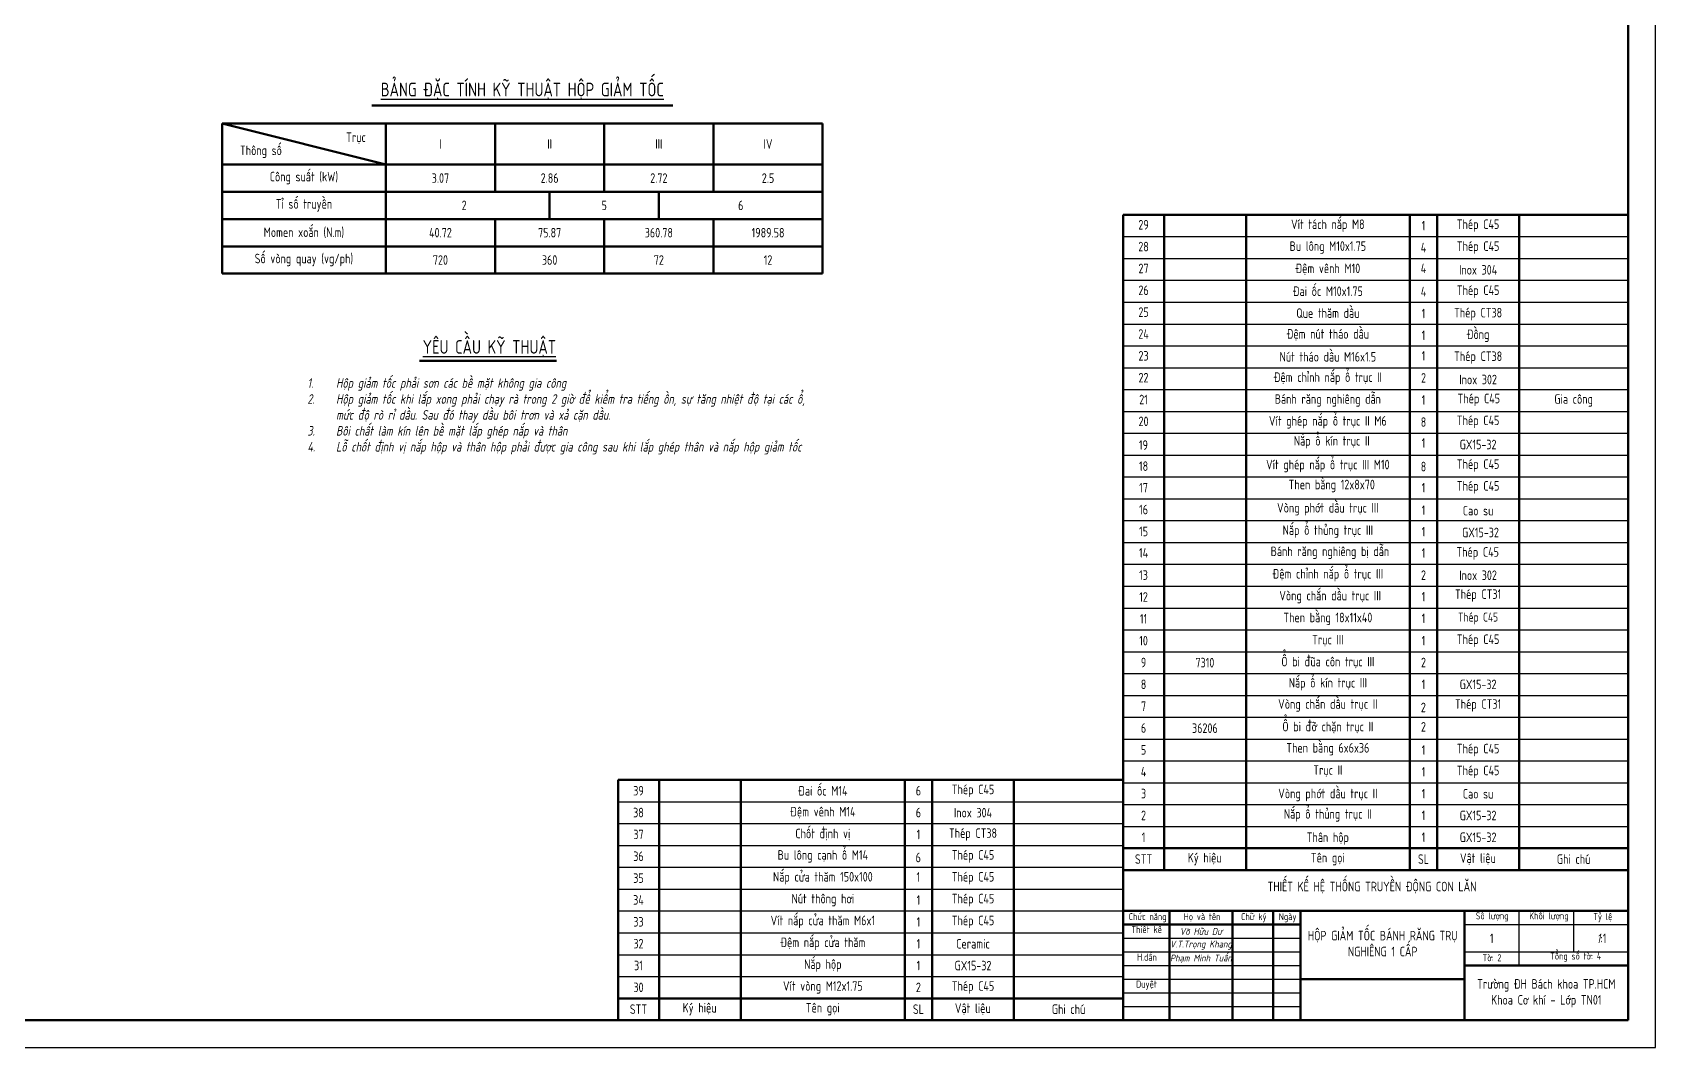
# Model space of a CAD drawing. Header units: millimetres. Extents: x -11122 to -2883, y -3177 to -1688.
# Drawn here: x -6360 to -5766, y -3177 to -2805 of the extents above; entities that cross this region are included whole.
import ezdxf

# ---------------------------------------------------------------- set-up
doc = ezdxf.new("R2010")
doc.units = ezdxf.units.MM
doc.header["$LTSCALE"] = 0.5
for name, color, linetype, lineweight in [('A.Net Dam Co Ban', 7, 'Continuous', 50), ('AM_0', 7, 'Continuous', 50), ('AM_4', 3, 'Continuous', 25), ('duong_dam', 7, 'Continuous', 50), ('duong_manh', 3, 'Continuous', 25), ('TEXT', 7, 'Continuous', 25)]:
    doc.layers.add(name, color=color, linetype=linetype, lineweight=lineweight)
doc.styles.get("Standard").update_dxf_attribs({"font": 'tcvn+7284-2003i.ttf', "width": 0.8, "height": 3.5})
doc.styles.add('TCVN', font='tcvn+7284-2003i.ttf', dxfattribs={"width": 0.8, "height": 3.5})

msp = doc.modelspace()

# ---------------------------------------------------------------- linework, layer by layer
at = {"layer": 'A.Net Dam Co Ban', "lineweight": 50}
for p, q in [((-5960.6, -3111.64), (-5960.6, -2871.64)), ((-6145.6, -3166.59), (-6145.6, -3078.59)), ((-5960.6, -3166.59), (-5960.6, -3111.75)), ((-6145.6, -3166.71), (-6145.6, -3166.59))]:
    msp.add_line(p, q, dxfattribs=at)
at = {"layer": 'AM_0'}
for p, q in [((-5775.6, -3166.59), (-5775.6, -2345.59)), ((-6235.82, -2831.68), (-6125.51, -2831.68)), ((-6290.67, -2838.2), (-6290.67, -2893.2)), ((-6290.67, -2838.2), (-6230.67, -2853.2)), ((-6070.67, -2838.2), (-6290.67, -2838.2)), ((-6230.67, -2893.2), (-6230.67, -2838.2)), ((-6190.67, -2838.2), (-6190.67, -2863.2)), ((-6150.67, -2838.2), (-6150.67, -2863.2)), ((-6110.67, -2838.2), (-6110.67, -2863.2)), ((-6070.67, -2838.2), (-6070.67, -2893.2)), ((-6290.67, -2853.2), (-6230.67, -2853.2)), ((-6230.67, -2853.2), (-6070.67, -2853.2)), ((-6290.67, -2863.2), (-6230.67, -2863.2)), ((-6230.67, -2863.2), (-6070.67, -2863.2)), ((-6110.67, -2863.2), (-6150.67, -2863.2)), ((-6130.67, -2863.2), (-6130.67, -2873.2)), ((-6290.67, -2873.2), (-6230.67, -2873.2)), ((-6230.67, -2873.2), (-6070.67, -2873.2)), ((-6190.67, -2873.2), (-6190.67, -2893.2)), ((-6150.67, -2873.2), (-6150.67, -2893.2)), ((-6110.67, -2873.2), (-6110.67, -2893.2)), ((-6290.67, -2883.2), (-6230.67, -2883.2)), ((-6230.67, -2883.2), (-6070.67, -2883.2)), ((-6290.67, -2893.2), (-6230.67, -2893.2)), ((-6230.67, -2893.2), (-6070.67, -2893.2)), ((-6218.34, -2925.18), (-6168.12, -2925.18)), ((-5775.6, -3146.59), (-5775.6, -3166.59)), ((-5775.6, -3166.59), (-6934.6, -3166.59))]:
    msp.add_line(p, q, dxfattribs=at)
at = {"layer": 'AM_0', "lineweight": 50}
msp.add_line((-6145.6, -3078.59), (-5960.6, -3078.59), dxfattribs=at)
at = {"layer": 'AM_4'}
for p, q in [((-5765.6, -3176.59), (-5765.6, -2335.59)), ((-6954.6, -3176.59), (-5765.6, -3176.59))]:
    msp.add_line(p, q, dxfattribs=at)
at = {"layer": 'AM_4', "lineweight": 25}
for p, q in [((-5960.6, -2879.64), (-5775.6, -2879.64)), ((-5960.6, -2887.64), (-5775.6, -2887.64)), ((-5960.6, -2895.64), (-5775.6, -2895.64)), ((-5960.6, -2903.64), (-5775.6, -2903.64)), ((-5960.6, -2911.64), (-5775.6, -2911.64)), ((-5960.6, -2919.64), (-5775.6, -2919.64)), ((-5960.6, -2927.64), (-5775.6, -2927.64)), ((-5960.6, -2935.64), (-5775.6, -2935.64)), ((-5960.6, -2943.64), (-5775.6, -2943.64)), ((-5960.6, -2951.64), (-5775.6, -2951.64)), ((-5960.6, -2959.64), (-5775.6, -2959.64)), ((-5960.6, -2967.64), (-5775.6, -2967.64)), ((-5960.6, -2975.64), (-5775.6, -2975.64)), ((-5960.6, -2983.64), (-5775.6, -2983.64)), ((-5960.6, -2991.64), (-5775.6, -2991.64)), ((-5960.6, -2999.64), (-5775.6, -2999.64)), ((-5960.6, -3007.64), (-5775.6, -3007.64)), ((-5960.6, -3015.64), (-5775.6, -3015.64)), ((-5960.6, -3023.64), (-5775.6, -3023.64)), ((-5960.6, -3031.64), (-5775.6, -3031.64)), ((-5960.6, -3039.64), (-5775.6, -3039.64)), ((-5960.6, -3047.64), (-5775.6, -3047.64)), ((-5960.6, -3055.64), (-5775.6, -3055.64)), ((-5960.6, -3063.64), (-5775.6, -3063.64)), ((-5960.6, -3071.64), (-5775.6, -3071.64)), ((-5960.6, -3079.64), (-5775.6, -3079.64)), ((-6145.6, -3086.59), (-5960.6, -3086.59)), ((-5960.6, -3087.64), (-5775.6, -3087.64)), ((-6145.6, -3094.59), (-5960.6, -3094.59)), ((-5960.6, -3095.64), (-5775.6, -3095.64)), ((-6145.6, -3102.59), (-5960.6, -3102.59)), ((-6145.6, -3110.59), (-5960.6, -3110.59)), ((-6145.6, -3118.59), (-5960.6, -3118.59)), ((-6145.6, -3126.59), (-5960.6, -3126.59)), ((-6145.6, -3134.59), (-5960.6, -3134.59)), ((-6145.6, -3142.59), (-5960.6, -3142.59)), ((-6145.6, -3150.59), (-5960.6, -3150.59))]:
    msp.add_line(p, q, dxfattribs=at)
at = {"layer": 'duong_dam'}
for p, q in [((-6170.67, -2863.2), (-6170.67, -2873.2)), ((-5945.66, -3103.64), (-5915.66, -3103.64)), ((-5915.66, -3103.64), (-5855.6, -3103.64)), ((-5855.6, -3103.64), (-5845.6, -3103.64)), ((-5845.6, -3103.64), (-5815.6, -3103.64)), ((-5815.6, -3103.64), (-5775.6, -3103.64)), ((-5960.6, -3166.59), (-5960.6, -3111.75)), ((-5960.6, -3126.59), (-5775.6, -3126.59)), ((-5943.6, -3166.59), (-5943.6, -3126.59)), ((-5920.6, -3166.59), (-5920.6, -3126.59)), ((-5905.6, -3166.59), (-5905.6, -3126.59)), ((-5895.6, -3166.59), (-5895.6, -3126.59)), ((-5835.6, -3166.59), (-5835.6, -3126.59)), ((-5960.6, -3131.59), (-5895.6, -3131.59)), ((-5835.6, -3146.59), (-5775.6, -3146.59)), ((-5895.6, -3151.59), (-5835.6, -3151.59)), ((-6130.66, -3158.59), (-6100.66, -3158.59)), ((-6100.66, -3158.59), (-6040.6, -3158.59)), ((-6040.6, -3158.59), (-6030.6, -3158.59)), ((-6030.6, -3158.59), (-6000.6, -3158.59)), ((-6000.6, -3158.59), (-5960.6, -3158.59)), ((-6145.6, -3166.71), (-6145.6, -3166.59))]:
    msp.add_line(p, q, dxfattribs=at)
at = {"layer": 'duong_dam', "lineweight": 50}
for p, q in [((-5960.6, -2871.64), (-5775.6, -2871.64)), ((-5945.6, -2871.64), (-5945.6, -3111.64)), ((-5915.6, -2871.64), (-5915.6, -3111.64)), ((-5855.6, -2871.64), (-5855.6, -3111.64)), ((-5845.6, -2871.64), (-5845.6, -3111.64)), ((-5815.6, -3111.64), (-5815.6, -2871.64)), ((-6130.6, -3078.59), (-6130.6, -3166.59)), ((-6100.6, -3078.59), (-6100.6, -3166.59)), ((-6040.6, -3078.59), (-6040.6, -3166.59)), ((-6030.6, -3078.59), (-6030.6, -3166.59)), ((-6000.6, -3166.59), (-6000.6, -3078.59)), ((-5960.6, -3103.64), (-5945.66, -3103.64)), ((-5960.6, -3111.64), (-5775.6, -3111.64)), ((-6145.6, -3158.59), (-6130.66, -3158.59)), ((-6145.6, -3166.59), (-5960.6, -3166.59))]:
    msp.add_line(p, q, dxfattribs=at)
at = {"layer": 'duong_manh'}
for p, q in [((-5815.6, -3146.59), (-5815.6, -3126.59)), ((-5795.6, -3126.59), (-5795.6, -3141.59)), ((-5835.6, -3131.59), (-5775.6, -3131.59)), ((-5835.6, -3141.59), (-5775.6, -3141.59))]:
    msp.add_line(p, q, dxfattribs=at)
at = {"layer": 'duong_manh', "lineweight": 25}
for p, q in [((-5960.6, -3136.59), (-5895.6, -3136.59)), ((-5960.6, -3141.59), (-5895.6, -3141.59)), ((-5960.6, -3146.59), (-5895.6, -3146.59)), ((-5960.6, -3151.59), (-5895.6, -3151.59)), ((-5960.6, -3156.59), (-5895.6, -3156.59)), ((-5960.6, -3161.59), (-5895.6, -3161.59))]:
    msp.add_line(p, q, dxfattribs=at)

# ---------------------------------------------------------------- texts
at = {"char_height": 3.5, "attachment_point": 5, "style": 'TCVN'}
for s, width, insert in [('Bánh răng nghiêng dẫn ', 60.0553, (-5885.63, -2939.64)), ('Gia công', 40, (-5795.6, -2939.64)), ('Vít ghép nắp ổ trục II M6', 60.0553, (-5885.63, -2947.64)), ('Đai ốc M14', 60, (-6070.6, -3082.59)), ('Thép C45', 30, (-6015.6, -3082.59)), ('Đệm vênh M14', 60, (-6070.6, -3090.59)), ('Inox 304', 30, (-6015.6, -3090.59)), ('Chốt định vị', 60, (-6070.6, -3098.59)), ('Thép CT38', 30, (-6015.6, -3098.59)), ('Bu lông cạnh ổ M14', 60, (-6070.6, -3106.59)), ('Thép C45', 30, (-6015.6, -3106.59)), ('Nắp cửa thăm 150x100', 60, (-6070.6, -3114.59)), ('Thép C45', 30, (-6015.6, -3114.59)), ('Nút thông hơi', 60, (-6070.6, -3122.59)), ('Thép C45', 30, (-6015.6, -3122.59)), ('Vít nắp cửa thăm M6x1', 60, (-6070.6, -3130.59)), ('Thép C45', 30, (-6015.6, -3130.59)), ('Đệm nắp cửa thăm', 60, (-6070.6, -3138.59)), ('Ceramic', 30, (-6015.6, -3138.59)), ('Nắp hộp', 60, (-6070.6, -3146.59)), ('GX15-32', 30, (-6015.6, -3146.59)), ('Vít vòng M12x1.75', 60, (-6070.6, -3154.59)), ('Thép C45', 30, (-6015.6, -3154.59))]:
    msp.add_mtext_dynamic_manual_height_columns(s, width=width, gutter_width=17.5, heights=[0], dxfattribs=dict(at, insert=insert))
at = {"char_height": 2.5, "attachment_point": 5}
for s, insert in [('{\\fTCVN 7284|b0|i1|c0|p34;Võ Hữu Dư}', (-5932.1, -3134.09)), ('{\\fTCVN 7284|b0|i1|c0|p34;V.T.Trọng Khang}', (-5932.1, -3139.09)), ('{\\fTCVN 7284|b0|i1|c0|p34;Phạm Minh Tuấn}', (-5932.1, -3144.09))]:
    msp.add_mtext_dynamic_manual_height_columns(s, width=23, gutter_width=17.5, heights=[0], dxfattribs=dict(at, insert=insert))
at = {"layer": 'A.Net Dam Co Ban', "lineweight": 50, "attachment_point": 5, "style": 'TCVN'}
for s, width, gutter_width, heights, insert, char_height in [('29', 14.9447, 15, [0], (-5953.13, -2875.29), 3.5), ('1', 10, 15, [0], (-5850.6, -2875.61), 3.5), ('Thép C45', 30, 15, [0], (-5830.62, -2875.63), 3.5), ('28', 14.9447, 15, [0], (-5953.13, -2883.29), 3.5), ('4', 10, 15, [0], (-5850.6, -2883.65), 3.5), ('Thép C45', 30, 15, [0], (-5830.6, -2883.66), 3.5), ('27', 14.9447, 15, [0], (-5953.13, -2891.29), 3.5), ('4', 10, 15, [0], (-5850.6, -2891.26), 3.5), ('Inox 304', 30, 15, [0], (-5830.59, -2891.8), 3.5), ('26', 14.9447, 15, [0], (-5953.13, -2899.29), 3.5), ('4', 10, 15, [0], (-5850.59, -2899.78), 3.5), ('Thép C45', 30, 15, [0], (-5830.59, -2899.8), 3.5), ('25', 14.9447, 15, [0], (-5953.13, -2907.29), 3.5), ('1', 10, 15, [0], (-5850.6, -2907.81), 3.5), ('Thép CT38', 30, 15, [0], (-5830.6, -2908.01), 3.5), ('Đồng', 30, 15, [0], (-5830.6, -2915.94), 3.5), ('24', 14.9447, 15, [0], (-5953.13, -2915.29), 3.5), ('1', 10, 15, [0], (-5850.6, -2915.78), 3.5), ('23', 14.9447, 15, [0], (-5953.13, -2923.29), 3.5), ('1', 10, 15, [0], (-5850.6, -2923.32), 3.5), ('Thép CT38', 30, 15, [0], (-5830.58, -2923.97), 3.5), ('22', 14.9447, 15, [0], (-5953.13, -2931.29), 3.5), ('2', 10, 15, [0], (-5850.58, -2931.38), 3.5), ('Inox 302', 30, 15, [0], (-5830.58, -2931.97), 3.5), ('21', 14.9447, 15, [0], (-5953.13, -2939.29), 3.5), ('1', 10, 15, [0], (-5850.6, -2939.46), 3.5), ('Thép C45', 30, 15, [0], (-5830.35, -2939.45), 3.5), ('20', 14.9447, 15, [0], (-5953.13, -2947.29), 3.5), ('8', 10, 15, [0], (-5850.6, -2947.54), 3.5), ('Thép C45', 30, 15, [0], (-5830.6, -2947.46), 3.5), ('Nắp ổ kín trục II', 60.0553, 15, [0], (-5884.2, -2954.95), 3.5), ('1', 10, 15, [0], (-5850.6, -2955.21), 3.5), ('GX15-32', 30, 15, [0], (-5830.6, -2955.77), 3.5), ('18', 14.9447, 15, [0], (-5953.13, -2963.69), 3.5), ('8', 10, 15, [0], (-5850.6, -2963.85), 3.5), ('Thép C45', 30, 15, [0], (-5830.6, -2963.46), 3.5), ('17', 14.9447, 15, [0], (-5953.13, -2971.59), 3.5), ('Then bằng 12x8x70', 60.0553, 15, [0], (-5884.2, -2970.95), 3.5), ('1', 10, 15, [0], (-5850.6, -2971.59), 3.5), ('Thép C45', 30, 15, [0], (-5830.6, -2971.46), 3.5), ('16', 14.9447, 15, [0], (-5953.13, -2979.59), 3.5), ('Vòng phớt dầu trục III', 60.0553, 15, [0], (-5885.63, -2979.48), 3.5), ('1', 10, 15, [0], (-5850.6, -2979.83), 3.5), ('Cao su', 30, 15, [0], (-5830.59, -2979.99), 3.5), ('15', 14.9447, 15, [0], (-5953.13, -2987.59), 3.5), ('1', 10, 15, [1.27], (-5850.6, -2987.69), 3.5), ('GX15-32', 30, 15, [0], (-5829.72, -2987.98), 3.5), ('14', 14.9447, 15, [0], (-5953.13, -2995.43), 3.5), ('Bánh răng nghiêng bị dẫn', 60.0553, 15, [0], (-5884.87, -2995.41), 3.5), ('1', 10, 15, [0], (-5850.6, -2995.48), 3.5), ('Thép C45', 30, 15, [0], (-5830.74, -2995.65), 3.5), ('13', 14.9447, 15, [0], (-5953.13, -3003.59), 3.5), ('2', 10, 15, [0], (-5850.6, -3003.62), 3.5), ('Inox 302', 30, 15, [0], (-5830.6, -3003.64), 3.5), ('12', 14.9447, 15, [0], (-5953.13, -3011.59), 3.5), ('1', 10, 15, [0], (-5850.6, -3011.49), 3.5), ('Thép CT31', 30, 15, [0], (-5830.6, -3011.08), 3.5), ('11', 14.9447, 15, [0], (-5953.13, -3019.59), 3.5), ('1', 10, 15, [0], (-5850.6, -3019.45), 3.5), ('Thép C45', 30, 15, [0], (-5830.6, -3019.47), 3.3), ('10', 14.9447, 15, [0], (-5953.13, -3027.59), 3.5), ('Trục III', 60.0553, 15, [0], (-5885.63, -3027.6), 3.5), ('1', 10, 15, [0], (-5850.6, -3027.6), 3.5), ('Thép C45', 30, 15, [0], (-5830.6, -3027.62), 3.5), ('9', 14.9447, 15, [0], (-5953.13, -3035.59), 3.5), ('2', 10, 15, [0], (-5850.6, -3035.6), 3.5), ('8', 14.9447, 15, [0], (-5953.13, -3043.59), 3.5), ('Nắp ổ kín trục III', 60.0553, 15, [0], (-5885.63, -3043.54), 3.5), ('1', 10, 15, [0], (-5850.6, -3043.6), 3.5), ('GX15-32', 30, 15, [0], (-5830.6, -3043.61), 3.5), ('Vòng chắn dầu trục II', 60.0553, 15, [0], (-5885.63, -3051.33), 3.5), ('Thép CT31', 30, 15, [0], (-5830.61, -3051.33), 3.5), ('7', 14.9447, 15, [0], (-5953.13, -3051.59), 3.5), ('Ổ bi đỡ chặn trục II', 60.0553, 15, [0], (-5885.63, -3059.43), 3.5), ('2', 10, 15, [0], (-5850.64, -3052.04), 3.5), ('6', 14.9447, 15, [0], (-5953.13, -3059.59), 3.5), ('2', 10, 15, [0], (-5850.61, -3059.16), 3.5), ('5', 14.9447, 15, [0], (-5953.13, -3067.59), 3.5), ('Then bằng 6x6x36 ', 60.0553, 15, [0], (-5885.63, -3067.37), 3.5), ('1', 10, 15, [0], (-5850.6, -3067.64), 3.5), ('Thép C45', 30, 15, [0], (-5830.6, -3067.66), 3.5), ('Trục II', 60.0553, 15, [0], (-5885.63, -3075.34), 3.5), ('Thép C45', 30, 15, [0], (-5830.6, -3075.66), 3.5), ('4', 14.9447, 15, [0], (-5953.13, -3075.59), 3.5), ('1', 10, 15, [0], (-5850.6, -3075.64), 3.5), ('39', 14.9447, 15, [0], (-6138.13, -3082.55), 3.5), ('6', 10, 15, [0], (-6035.6, -3082.56), 3.5), ('3', 14.9447, 15, [0], (-5953.13, -3083.59), 3.5), ('Vòng phớt dầu trục II', 60.0553, 15, [0], (-5885.63, -3084.1), 3.5), ('1', 10, 15, [0], (-5850.6, -3083.64), 3.5), ('Cao su', 30, 15, [0], (-5830.6, -3083.66), 3.5), ('38', 14.9447, 15, [0], (-6138.13, -3090.55), 3.5), ('6', 10, 15, [0], (-6035.6, -3090.56), 3.5), ('2', 14.9447, 15, [0], (-5953.13, -3091.59), 3.5), ('Nắp ổ thủng trục II', 60.0553, 15, [0], (-5885.63, -3091.57), 3.5), ('1', 10, 15, [0], (-5850.6, -3091.59), 3.5), ('GX15-32', 30, 15, [0], (-5830.6, -3091.61), 3.5), ('37', 14.9447, 15, [0], (-6138.13, -3098.55), 3.5), ('1', 10, 15, [0], (-6035.6, -3098.56), 3.5), ('1', 14.9447, 15, [0], (-5953.13, -3099.59), 3.5), ('Thân hộp', 60.0553, 15, [0], (-5885.63, -3100.1), 3.5), ('1', 10, 15, [0], (-5850.6, -3099.59), 3.5), ('GX15-32', 30, 15, [0], (-5830.6, -3099.61), 3.5), ('36', 14.9447, 15, [0], (-6138.13, -3106.55), 3.5), ('6', 10, 15, [0], (-6035.64, -3107), 3.5), ('STT', 14.9447, 17.5, [0], (-5953.13, -3107.57), 3.5), ('Ký hiệu', 29.8564, 17.5, [0], (-5930.73, -3107.59), 3.5), ('Tên gọi', 60.0553, 17.5, [0], (-5885.63, -3107.59), 3.5), ('SL', 10, 17.5, [0], (-5850.6, -3107.59), 3.5), ('Vật liệu', 29.8564, 17.5, [0], (-5830.67, -3107.59), 3.5), ('Ghi chú', 40, 17.5, [0], (-5795.6, -3107.59), 3.5), ('35', 14.9447, 15, [0], (-6138.13, -3114.55), 3.5), ('1', 10, 15, [0], (-6035.61, -3114.11), 3.5), ('34', 14.9447, 15, [0], (-6138.13, -3122.55), 3.5), ('1', 10, 15, [0], (-6035.6, -3122.6), 3.5), ('33', 14.9447, 15, [0], (-6138.13, -3130.55), 3.5), ('1', 10, 15, [0], (-6035.6, -3130.6), 3.5), ('32', 14.9447, 15, [0], (-6138.13, -3138.55), 3.5), ('1', 10, 15, [0], (-6035.6, -3138.6), 3.5), ('31', 14.9447, 15, [0], (-6138.13, -3146.55), 3.5), ('1', 10, 15, [0], (-6035.6, -3146.55), 3.5), ('30', 14.9447, 15, [0], (-6138.13, -3154.55), 3.5), ('2', 10, 15, [0], (-6035.6, -3154.55), 3.5), ('STT', 14.9447, 17.5, [0], (-6138.13, -3162.53), 3.5), ('Ký hiệu', 29.8564, 17.5, [0], (-6115.73, -3162.55), 3.5), ('Tên gọi', 60.0553, 17.5, [0], (-6070.63, -3162.55), 3.5), ('SL', 10, 17.5, [0], (-6035.6, -3162.55), 3.5), ('Vật liệu', 29.8564, 17.5, [0], (-6015.67, -3162.55), 3.5), ('Ghi chú', 40, 17.5, [0], (-5980.6, -3162.55), 3.5)]:
    msp.add_mtext_dynamic_manual_height_columns(s, width=width, gutter_width=gutter_width, heights=heights, dxfattribs=dict(at, insert=insert, char_height=char_height))
at = {"layer": 'A.Net Dam Co Ban', "lineweight": 50, "insert": (-5953.17, -2955.97), "char_height": 3.5, "attachment_point": 5, "style": 'TCVN'}
msp.add_mtext('19', dxfattribs=at)
at = {"layer": 'AM_0', "char_height": 3.5, "attachment_point": 5, "style": 'TCVN'}
for s, width, insert in [('IV', 40, (-6090.67, -2845.7)), ('2.5', 40, (-6090.67, -2858.2)), ('5', 40, (-6150.67, -2868.2)), ('6', 60, (-6100.67, -2868.2)), ('75.87', 40, (-6170.67, -2878.2)), ('360.78', 40, (-6130.67, -2878.2)), ('1989.58', 40, (-6090.67, -2878.2)), ('12', 40, (-6090.67, -2888.2)), ('Then bằng 18x11x40', 60.0553, (-5885.63, -3019.64)), ('Ổ bi đũa côn trục III', 60.0553, (-5885.63, -3035.64)), ('7310', 30, (-5930.66, -3035.64)), ('36206', 30, (-5930.66, -3059.64))]:
    msp.add_mtext_dynamic_manual_height_columns(s, width=width, gutter_width=17.5, heights=[0], dxfattribs=dict(at, insert=insert))
at = {"layer": 'AM_0', "lineweight": 25, "char_height": 3.5, "attachment_point": 5, "style": 'TCVN'}
for s, insert in [('Vít tách nắp M8', (-5885.63, -2875.64)), ('Bu lông M10x1.75', (-5885.63, -2883.64)), ('Đệm vênh M10', (-5885.63, -2891.64)), ('Đai ốc M10x1.75', (-5885.63, -2899.64)), ('Que thăm dầu', (-5885.63, -2907.64)), ('Đệm nút tháo dầu', (-5885.63, -2915.64)), ('Nút tháo dầu M16x1.5', (-5885.63, -2923.64)), ('Đệm chỉnh nắp ổ trục II', (-5885.63, -2931.64)), ('Vít ghép nắp ổ trục III M10', (-5885.63, -2963.64)), ('Nắp ổ thủng trục III', (-5885.63, -2987.64)), ('Đệm chỉnh nắp ổ trục III', (-5885.63, -3003.64)), (' Vòng chắn dầu trục III', (-5885.63, -3011.64))]:
    msp.add_mtext_dynamic_manual_height_columns(s, width=60.0553, gutter_width=12.75, heights=[0], dxfattribs=dict(at, insert=insert))
at = {"layer": 'duong_dam', "char_height": 3.5, "attachment_point": 5, "style": 'TCVN'}
for s, width, insert in [('III', 40, (-6130.67, -2845.7)), ('{\\fTCVN 7284|b0|i0|c163|p34;2}.72', 40, (-6130.67, -2858.2)), ('\\pt10.5;72', 40, (-6130.67, -2888.2)), ('1', 20, (-5825.6, -3136.59))]:
    msp.add_mtext_dynamic_manual_height_columns(s, width=width, gutter_width=17.5, heights=[0], dxfattribs=dict(at, insert=insert))
at = {"layer": 'duong_dam'}
for s, width, gutter_width, heights, insert, char_height, attachment_point in [('\\pi52.96151;THIẾT KẾ HỆ THỐNG TRUYỀN ĐỘNG CON LĂN', 184.9021, 17.5, [11.93], (-5960.66, -3115.89), 3.5, 1), ('\\pi3.12675;Số lượng', 17.291, 14.87, [0], (-5834.59, -3127.1), 2.5493, 1), ('\\pi2.04292;Khối lượng', 17.291, 14.87, [0], (-5813.9, -3127.1), 2.5493, 1), ('\\pi5.54623;Tỷ lệ', 17.291, 14.87, [0], (-5793.95, -3127.39), 2.5493, 1), ('\\pi2.30248;Chức năng', 17.291, 14.87, [0], (-5960.84, -3127.39), 2.5493, 1), ('\\pi3.26116;Thiết kế', 17.291, 14.87, [0], (-5960.84, -3132.1), 2.5493, 1), ('\\pi2.28858;Họ và tên', 17.291, 14.87, [0], (-5940.73, -3127.39), 2.5493, 1), ('\\pi4.41065;Chữ ký', 17.291, 14.87, [0], (-5921.81, -3127.39), 2.5493, 1), ('\\pi5.63353;Ngày', 17.291, 14.87, [0], (-5909.22, -3127.39), 2.5493, 1), ('HỘP GIẢM TỐC BÁNH RĂNG TRỤ NGHIÊNG 1 CẤP', 60, 17.5, [0], (-5865.53, -3138.53), 3.5, 5), ('\\pi5.35079;H.dẫn', 17.291, 14.87, [0], (-5960.84, -3142.23), 2.5493, 1), ('\\pi5.63275;Tờ: 2', 17.291, 14.87, [0], (-5834.59, -3142.45), 2.5493, 1), ('\\pi11.3938;Tổng số tờ: 4', 39.928, 14.87, [3.48], (-5815.6, -3141.83), 2.5493, 1), ('\\pi4.99235;Duyệt', 17.291, 14.87, [0], (-5960.84, -3152.1), 2.5493, 1), ('Trường ĐH Bách khoa TP.HCM\\PKhoa Cơ khí - Lớp TN01', 78.3828, 17.5, [0], (-5805.6, -3156.74), 3.5, 5)]:
    msp.add_mtext_dynamic_manual_height_columns(s, width=width, gutter_width=gutter_width, heights=heights, dxfattribs=dict(at, insert=insert, char_height=char_height, attachment_point=attachment_point))
at = {"layer": 'duong_dam', "insert": (-5785.38, -3136.65), "char_height": 3.5, "width": 9.0382, "attachment_point": 5, "style": 'TCVN'}
msp.add_mtext('{\\fTCVN 7284|b0|i1|c163|p34;1}:1', dxfattribs=at)
at = {"layer": 'TEXT', "style": 'TCVN'}
for s, width, gutter_width, insert, char_height, attachment_point in [('{\\LBẢNG ĐẶC TÍNH KỸ THUẬT HỘP GIẢM TỐC}', 180.8793, 35, (-6180.69, -2826.31), 5, 5), ('Trục', 25.1058, 35, (-6241.62, -2843.6), 3.5, 5), ('Thông số', 27.2592, 35, (-6276.42, -2848.59), 3.5, 5), ('I', 40, 35, (-6210.67, -2845.7), 3.5, 5), ('II', 40, 35, (-6170.67, -2845.7), 3.5, 5), ('Công suất (kW)', 60, 35, (-6260.67, -2858.2), 3.5, 5), ('3.07', 40, 35, (-6210.67, -2858.2), 3.5, 5), ('2.86', 40, 35, (-6170.67, -2858.2), 3.5, 5), ('Tỉ số truyền', 60, 35, (-6260.67, -2868.2), 3.5, 5), ('2', 46.667, 35, (-6201.98, -2868.2), 3.5, 5), ('Momen xoắn (N.m)', 60, 35, (-6260.67, -2878.2), 3.5, 5), ('40.72', 40, 35, (-6210.67, -2878.2), 3.5, 5), ('Số vòng quay (vg/ph)', 60, 35, (-6260.67, -2888.2), 3.5, 5), ('720', 40, 35, (-6210.67, -2888.2), 3.5, 5), ('360', 40, 35, (-6170.67, -2888.2), 3.5, 5), ('{\\fTCVN 7284|b1|i0|c0|p34;\\LYÊU CẦU KỸ THUẬT}', 145.071, 20, (-6217.17, -2920.56), 5, 4), ('\\pi-10.5,l14,t14;{\\fTCVN 7284|b0|i1|c163|p34;1.^IHộp giảm tốc phải sơn các bề mặt không gia công\\P2.^IHộp giảm tốc khi lắp xong phải chạy rà trong 2 giờ để kiểm tra tiếng ồn, sự tăng nhiệt độ tại các ổ, mức độ rò rỉ dầu. Sau đó thay dầu bôi trơn và xả cặn dầu.\\P3.^IBôi chất làm kín lên bề mặt lắp ghép nắp và thân \\P4.^ILỗ chốt định vị nắp hộp và thân hộp phải được gia công sau khi lắp ghép thân và nắp hộp giảm tốc}', 192.9022, 20, (-6262.88, -2931.51), 3.5, 1)]:
    msp.add_mtext_dynamic_manual_height_columns(s, width=width, gutter_width=gutter_width, heights=[0], dxfattribs=dict(at, insert=insert, char_height=char_height, attachment_point=attachment_point))

doc.saveas('drawing.dxf')
